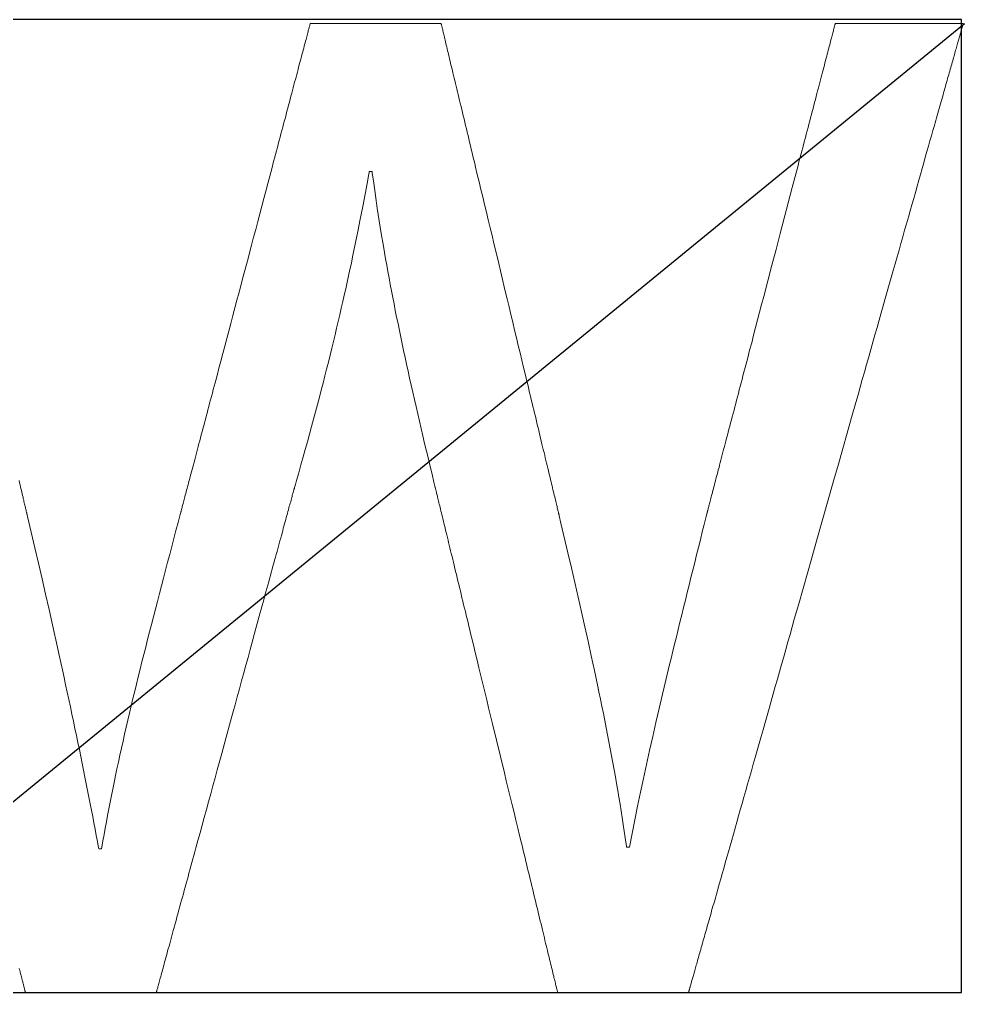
# Model space of a CAD drawing. Header units: millimetres. Extents: x 0 to 114, y 1 to 130.
# Drawn here: x 44.64 to 54.38, y 65.64 to 75.68 of the extents above; entities that cross this region are included whole.
import ezdxf

# ---------------------------------------------------------------- set-up
doc = ezdxf.new("R2010")
doc.units = ezdxf.units.MM
doc.header["$MEASUREMENT"] = 0
doc.layers.add('Layer 1', color=7, linetype='Continuous')

msp = doc.modelspace()

# ---------------------------------------------------------------- linework, layer by layer
msp.add_line((42.161, 65.64), (54.385, 75.64))
msp.add_lwpolyline([(42.161, 65.64), (54.354, 65.64), (54.354, 75.682), (42.161, 75.682)], close=True)
at = {"layer": 'Layer 1', "lineweight": 0}
msp.add_lwpolyline([(44.633, 70.923), (44.638, 70.901), (44.642, 70.88), (44.647, 70.86), (44.652, 70.841), (44.656, 70.822), (44.661, 70.803), (44.665, 70.786), (44.669, 70.769), (44.673, 70.752), (44.676, 70.736), (44.68, 70.722), (44.683, 70.707), (44.686, 70.694), (44.689, 70.681), (44.692, 70.669), (44.695, 70.657), (44.697, 70.647), (44.7, 70.637), (44.702, 70.628), (44.704, 70.619), (44.705, 70.612), (44.707, 70.605), (44.708, 70.599), (44.71, 70.594), (44.711, 70.59), (44.711, 70.586), (44.712, 70.584), (44.713, 70.582), (44.713, 70.581), (44.713, 70.581), (44.713, 70.581), (44.713, 70.581), (44.713, 70.581), (44.713, 70.579), (44.714, 70.577), (44.715, 70.572), (44.72, 70.552), (44.758, 70.391), (44.795, 70.231), (44.833, 70.07), (44.869, 69.911), (44.906, 69.752), (44.942, 69.593), (44.977, 69.435), (44.995, 69.357), (45.012, 69.279), (45.029, 69.201), (45.046, 69.123), (45.063, 69.046), (45.08, 68.969), (45.097, 68.892), (45.113, 68.816), (45.13, 68.74), (45.146, 68.664), (45.162, 68.589), (45.178, 68.514), (45.193, 68.44), (45.209, 68.366), (45.224, 68.293), (45.239, 68.22), (45.254, 68.148), (45.269, 68.076), (45.283, 68.005), (45.298, 67.934), (45.312, 67.864), (45.326, 67.794), (45.339, 67.725), (45.353, 67.657), (45.366, 67.589), (45.379, 67.522), (45.392, 67.456), (45.404, 67.391), (45.417, 67.326), (45.429, 67.261), (45.441, 67.198), (45.452, 67.135), (45.454, 67.128), (45.454, 67.126), (45.454, 67.125), (45.455, 67.124), (45.455, 67.124), (45.455, 67.124), (45.455, 67.124), (45.455, 67.124), (45.455, 67.124), (45.455, 67.124), (45.456, 67.124), (45.458, 67.124), (45.461, 67.124), (45.464, 67.124), (45.468, 67.124), (45.475, 67.124), (45.479, 67.124), (45.481, 67.124), (45.483, 67.124), (45.484, 67.124), (45.484, 67.124), (45.484, 67.124), (45.484, 67.124), (45.484, 67.124), (45.484, 67.124), (45.484, 67.124), (45.484, 67.124), (45.484, 67.125), (45.487, 67.141), (45.498, 67.206), (45.509, 67.271), (45.521, 67.336), (45.533, 67.403), (45.545, 67.469), (45.558, 67.536), (45.571, 67.604), (45.585, 67.672), (45.598, 67.74), (45.613, 67.809), (45.627, 67.879), (45.642, 67.949), (45.657, 68.019), (45.673, 68.09), (45.689, 68.162), (45.705, 68.233), (45.721, 68.306), (45.738, 68.379), (45.755, 68.452), (45.772, 68.525), (45.79, 68.599), (45.807, 68.674), (45.825, 68.749), (45.844, 68.824), (45.862, 68.9), (45.881, 68.976), (45.9, 69.052), (45.919, 69.129), (45.939, 69.206), (45.958, 69.284), (45.978, 69.362), (45.998, 69.44), (46.018, 69.519), (46.039, 69.598), (46.059, 69.677), (46.08, 69.757), (46.101, 69.837), (46.122, 69.918), (46.143, 69.999), (46.164, 70.08), (46.186, 70.161), (46.207, 70.243), (46.229, 70.325), (46.251, 70.407), (46.272, 70.49), (46.294, 70.573), (46.3, 70.594), (46.3, 70.595), (46.3, 70.596), (46.3, 70.596), (46.3, 70.596), (46.3, 70.596), (46.3, 70.596), (46.301, 70.597), (46.301, 70.599), (46.302, 70.602), (46.303, 70.606), (46.304, 70.611), (46.306, 70.616), (46.307, 70.622), (46.309, 70.629), (46.311, 70.637), (46.313, 70.646), (46.316, 70.655), (46.319, 70.665), (46.322, 70.676), (46.325, 70.688), (46.328, 70.7), (46.331, 70.713), (46.335, 70.727), (46.339, 70.741), (46.343, 70.757), (46.347, 70.772), (46.351, 70.789), (46.356, 70.806), (46.361, 70.824), (46.366, 70.843), (46.371, 70.862), (46.376, 70.881), (46.381, 70.902), (46.387, 70.923), (46.393, 70.945), (46.398, 70.967), (46.404, 70.99), (46.411, 71.013), (46.417, 71.037), (46.424, 71.061), (46.43, 71.086), (46.437, 71.112), (46.444, 71.138), (46.451, 71.165), (46.458, 71.192), (46.465, 71.219), (46.473, 71.248), (46.48, 71.276), (46.488, 71.305), (46.496, 71.335), (46.504, 71.365), (46.512, 71.395), (46.52, 71.426), (46.528, 71.457), (46.537, 71.489), (46.545, 71.521), (46.554, 71.554), (46.562, 71.586), (46.571, 71.62), (46.58, 71.653), (46.589, 71.687), (46.598, 71.722), (46.607, 71.756), (46.617, 71.791), (46.626, 71.827), (46.636, 71.862), (46.645, 71.898), (46.655, 71.934), (46.664, 71.971), (46.674, 72.008), (46.694, 72.082), (46.714, 72.157), (46.734, 72.234), (46.754, 72.311), (46.775, 72.389), (46.796, 72.467), (46.817, 72.546), (46.838, 72.626), (46.859, 72.706), (46.88, 72.786), (46.902, 72.867), (46.944, 73.029), (46.987, 73.192), (47.03, 73.354), (47.052, 73.435), (47.073, 73.516), (47.094, 73.596), (47.115, 73.676), (47.136, 73.755), (47.157, 73.833), (47.178, 73.911), (47.198, 73.989), (47.219, 74.065), (47.239, 74.14), (47.258, 74.215), (47.268, 74.252), (47.278, 74.288), (47.287, 74.325), (47.297, 74.361), (47.306, 74.397), (47.316, 74.432), (47.325, 74.467), (47.334, 74.502), (47.343, 74.536), (47.352, 74.57), (47.361, 74.604), (47.37, 74.638), (47.379, 74.671), (47.388, 74.703), (47.396, 74.736), (47.405, 74.767), (47.413, 74.799), (47.421, 74.83), (47.429, 74.86), (47.437, 74.891), (47.445, 74.92), (47.453, 74.949), (47.46, 74.978), (47.468, 75.007), (47.475, 75.034), (47.482, 75.062), (47.489, 75.088), (47.496, 75.115), (47.503, 75.14), (47.51, 75.166), (47.516, 75.19), (47.523, 75.215), (47.529, 75.238), (47.535, 75.261), (47.541, 75.284), (47.547, 75.305), (47.553, 75.327), (47.558, 75.347), (47.563, 75.367), (47.568, 75.387), (47.573, 75.405), (47.578, 75.424), (47.583, 75.441), (47.587, 75.458), (47.592, 75.474), (47.596, 75.489), (47.6, 75.504), (47.603, 75.518), (47.607, 75.531), (47.61, 75.544), (47.613, 75.556), (47.616, 75.567), (47.619, 75.577), (47.621, 75.587), (47.624, 75.596), (47.626, 75.604), (47.628, 75.611), (47.63, 75.618), (47.631, 75.623), (47.632, 75.628), (47.633, 75.632), (47.634, 75.636), (47.635, 75.638), (47.635, 75.64), (47.636, 75.64), (47.636, 75.64), (47.636, 75.64), (47.638, 75.64), (47.641, 75.64), (47.644, 75.64), (47.648, 75.64), (47.654, 75.64), (47.66, 75.64), (47.666, 75.64), (47.674, 75.64), (47.682, 75.64), (47.691, 75.64), (47.701, 75.64), (47.711, 75.64), (47.722, 75.64), (47.734, 75.64), (47.746, 75.64), (47.759, 75.64), (47.772, 75.64), (47.787, 75.64), (47.801, 75.64), (47.816, 75.64), (47.832, 75.64), (47.848, 75.64), (47.865, 75.64), (47.882, 75.64), (47.899, 75.64), (47.917, 75.64), (47.935, 75.64), (47.954, 75.64), (47.973, 75.64), (47.992, 75.64), (48.012, 75.64), (48.052, 75.64), (48.093, 75.64), (48.134, 75.64), (48.177, 75.64), (48.22, 75.64), (48.263, 75.64), (48.35, 75.64), (48.394, 75.64), (48.437, 75.64), (48.479, 75.64), (48.521, 75.64), (48.562, 75.64), (48.602, 75.64), (48.622, 75.64), (48.642, 75.64), (48.661, 75.64), (48.679, 75.64), (48.698, 75.64), (48.716, 75.64), (48.733, 75.64), (48.751, 75.64), (48.767, 75.64), (48.784, 75.64), (48.799, 75.64), (48.815, 75.64), (48.83, 75.64), (48.844, 75.64), (48.858, 75.64), (48.871, 75.64), (48.883, 75.64), (48.895, 75.64), (48.906, 75.64), (48.917, 75.64), (48.927, 75.64), (48.936, 75.64), (48.945, 75.64), (48.952, 75.64), (48.959, 75.64), (48.966, 75.64), (48.971, 75.64), (48.976, 75.64), (48.979, 75.64), (48.982, 75.64), (48.984, 75.64), (48.986, 75.64), (48.986, 75.64), (48.986, 75.639), (48.986, 75.637), (48.987, 75.635), (48.988, 75.631), (48.989, 75.627), (48.99, 75.622), (48.992, 75.616), (48.993, 75.609), (48.995, 75.602), (48.997, 75.593), (48.999, 75.584), (49.002, 75.574), (49.004, 75.564), (49.007, 75.552), (49.01, 75.54), (49.013, 75.527), (49.016, 75.514), (49.02, 75.499), (49.023, 75.484), (49.027, 75.469), (49.031, 75.452), (49.035, 75.435), (49.039, 75.417), (49.044, 75.399), (49.048, 75.38), (49.053, 75.36), (49.058, 75.34), (49.063, 75.319), (49.068, 75.298), (49.073, 75.275), (49.079, 75.253), (49.084, 75.229), (49.09, 75.205), (49.096, 75.181), (49.102, 75.156), (49.108, 75.131), (49.114, 75.104), (49.121, 75.078), (49.127, 75.051), (49.134, 75.023), (49.14, 74.995), (49.147, 74.966), (49.154, 74.937), (49.161, 74.908), (49.169, 74.878), (49.176, 74.847), (49.183, 74.817), (49.191, 74.785), (49.198, 74.754), (49.206, 74.721), (49.214, 74.689), (49.222, 74.656), (49.23, 74.623), (49.238, 74.589), (49.246, 74.555), (49.254, 74.52), (49.263, 74.486), (49.271, 74.451), (49.279, 74.415), (49.288, 74.379), (49.297, 74.343), (49.305, 74.307), (49.314, 74.27), (49.323, 74.234), (49.332, 74.196), (49.341, 74.159), (49.359, 74.083), (49.377, 74.007), (49.396, 73.929), (49.415, 73.851), (49.434, 73.772), (49.453, 73.693), (49.472, 73.613), (49.491, 73.532), (49.511, 73.452), (49.53, 73.37), (49.569, 73.207), (49.608, 73.044), (49.647, 72.88), (49.667, 72.799), (49.686, 72.718), (49.706, 72.637), (49.725, 72.557), (49.744, 72.477), (49.763, 72.398), (49.782, 72.319), (49.801, 72.242), (49.819, 72.165), (49.837, 72.089), (49.855, 72.013), (49.864, 71.976), (49.873, 71.939), (49.882, 71.903), (49.891, 71.866), (49.899, 71.83), (49.908, 71.794), (49.916, 71.759), (49.925, 71.724), (49.933, 71.689), (49.941, 71.655), (49.95, 71.621), (49.958, 71.587), (49.966, 71.554), (49.973, 71.521), (49.981, 71.488), (49.989, 71.456), (49.997, 71.424), (50.004, 71.393), (50.012, 71.362), (50.019, 71.331), (50.026, 71.301), (50.033, 71.272), (50.04, 71.243), (50.047, 71.214), (50.054, 71.186), (50.06, 71.158), (50.067, 71.131), (50.073, 71.104), (50.08, 71.078), (50.086, 71.053), (50.092, 71.028), (50.098, 71.003), (50.103, 70.979), (50.109, 70.956), (50.114, 70.933), (50.12, 70.911), (50.125, 70.889), (50.13, 70.868), (50.135, 70.848), (50.139, 70.828), (50.144, 70.809), (50.148, 70.791), (50.153, 70.773), (50.157, 70.756), (50.161, 70.739), (50.165, 70.724), (50.168, 70.708), (50.172, 70.694), (50.175, 70.68), (50.178, 70.667), (50.181, 70.655), (50.184, 70.644), (50.186, 70.633), (50.189, 70.623), (50.191, 70.614), (50.193, 70.606), (50.195, 70.598), (50.196, 70.591), (50.198, 70.585), (50.199, 70.58), (50.2, 70.575), (50.201, 70.572), (50.202, 70.569), (50.202, 70.567), (50.202, 70.566), (50.202, 70.566), (50.202, 70.566), (50.202, 70.566), (50.203, 70.565), (50.203, 70.564), (50.204, 70.559), (50.222, 70.483), (50.294, 70.177), (50.33, 70.024), (50.365, 69.872), (50.4, 69.719), (50.434, 69.568), (50.468, 69.416), (50.502, 69.265), (50.535, 69.115), (50.567, 68.965), (50.598, 68.816), (50.614, 68.742), (50.629, 68.668), (50.644, 68.594), (50.659, 68.52), (50.674, 68.446), (50.688, 68.373), (50.702, 68.3), (50.716, 68.227), (50.73, 68.155), (50.744, 68.083), (50.757, 68.011), (50.77, 67.939), (50.783, 67.867), (50.795, 67.796), (50.808, 67.725), (50.82, 67.655), (50.831, 67.584), (50.843, 67.514), (50.854, 67.445), (50.865, 67.375), (50.875, 67.307), (50.885, 67.238), (50.895, 67.17), (50.898, 67.153), (50.899, 67.144), (50.899, 67.14), (50.9, 67.139), (50.9, 67.139), (50.9, 67.139), (50.9, 67.139), (50.9, 67.139), (50.901, 67.139), (50.904, 67.139), (50.907, 67.139), (50.91, 67.139), (50.914, 67.139), (50.921, 67.139), (50.924, 67.139), (50.927, 67.139), (50.929, 67.139), (50.929, 67.139), (50.929, 67.139), (50.957, 67.28), (50.985, 67.422), (51.013, 67.564), (51.043, 67.707), (51.073, 67.85), (51.104, 67.993), (51.136, 68.137), (51.168, 68.281), (51.201, 68.426), (51.235, 68.572), (51.269, 68.718), (51.304, 68.865), (51.339, 69.013), (51.357, 69.088), (51.375, 69.162), (51.393, 69.237), (51.412, 69.312), (51.43, 69.387), (51.448, 69.463), (51.467, 69.539), (51.486, 69.615), (51.505, 69.691), (51.524, 69.768), (51.543, 69.845), (51.562, 69.922), (51.582, 70), (51.601, 70.078), (51.62, 70.156), (51.64, 70.234), (51.66, 70.313), (51.68, 70.393), (51.7, 70.472), (51.72, 70.552), (51.73, 70.592), (51.73, 70.595), (51.73, 70.596), (51.73, 70.596), (51.73, 70.596), (51.731, 70.596), (51.731, 70.597), (51.731, 70.599), (51.732, 70.602), (51.733, 70.606), (51.734, 70.61), (51.736, 70.616), (51.737, 70.622), (51.739, 70.629), (51.741, 70.636), (51.743, 70.645), (51.746, 70.654), (51.748, 70.664), (51.751, 70.675), (51.754, 70.687), (51.757, 70.699), (51.761, 70.712), (51.764, 70.726), (51.768, 70.74), (51.772, 70.755), (51.776, 70.771), (51.781, 70.787), (51.785, 70.805), (51.79, 70.822), (51.795, 70.841), (51.8, 70.86), (51.805, 70.88), (51.81, 70.9), (51.816, 70.921), (51.821, 70.943), (51.827, 70.965), (51.833, 70.987), (51.839, 71.011), (51.845, 71.035), (51.852, 71.059), (51.858, 71.084), (51.865, 71.11), (51.872, 71.136), (51.879, 71.162), (51.886, 71.189), (51.893, 71.217), (51.9, 71.245), (51.908, 71.274), (51.915, 71.303), (51.923, 71.332), (51.931, 71.362), (51.939, 71.392), (51.947, 71.423), (51.955, 71.454), (51.964, 71.486), (51.972, 71.518), (51.98, 71.551), (51.989, 71.583), (51.998, 71.617), (52.007, 71.65), (52.015, 71.684), (52.024, 71.718), (52.033, 71.753), (52.043, 71.788), (52.052, 71.823), (52.061, 71.859), (52.071, 71.895), (52.08, 71.931), (52.09, 71.968), (52.099, 72.004), (52.109, 72.041), (52.128, 72.116), (52.148, 72.192), (52.168, 72.269), (52.189, 72.346), (52.209, 72.424), (52.23, 72.503), (52.25, 72.582), (52.271, 72.662), (52.292, 72.742), (52.314, 72.823), (52.356, 72.985), (52.398, 73.148), (52.441, 73.31), (52.483, 73.472), (52.504, 73.552), (52.525, 73.632), (52.546, 73.712), (52.567, 73.791), (52.587, 73.869), (52.608, 73.947), (52.628, 74.023), (52.648, 74.099), (52.667, 74.174), (52.677, 74.212), (52.687, 74.249), (52.696, 74.285), (52.706, 74.322), (52.715, 74.358), (52.725, 74.393), (52.734, 74.429), (52.743, 74.464), (52.752, 74.499), (52.761, 74.533), (52.77, 74.567), (52.779, 74.601), (52.788, 74.635), (52.796, 74.668), (52.805, 74.7), (52.813, 74.733), (52.822, 74.764), (52.83, 74.796), (52.838, 74.827), (52.846, 74.858), (52.854, 74.888), (52.862, 74.918), (52.869, 74.947), (52.877, 74.976), (52.884, 75.004), (52.892, 75.032), (52.899, 75.059), (52.906, 75.086), (52.913, 75.112), (52.92, 75.138), (52.926, 75.163), (52.933, 75.188), (52.939, 75.212), (52.945, 75.236), (52.951, 75.259), (52.957, 75.282), (52.963, 75.303), (52.968, 75.325), (52.974, 75.345), (52.979, 75.365), (52.984, 75.385), (52.989, 75.404), (52.994, 75.422), (52.998, 75.439), (53.003, 75.456), (53.007, 75.472), (53.011, 75.488), (53.015, 75.503), (53.019, 75.517), (53.022, 75.53), (53.025, 75.543), (53.029, 75.555), (53.032, 75.566), (53.034, 75.577), (53.037, 75.586), (53.039, 75.595), (53.041, 75.603), (53.043, 75.611), (53.045, 75.617), (53.046, 75.623), (53.048, 75.628), (53.049, 75.632), (53.05, 75.635), (53.05, 75.638), (53.051, 75.639), (53.051, 75.64), (53.051, 75.64), (53.052, 75.64), (53.055, 75.64), (53.057, 75.64), (53.061, 75.64), (53.066, 75.64), (53.071, 75.64), (53.077, 75.64), (53.084, 75.64), (53.092, 75.64), (53.1, 75.64), (53.109, 75.64), (53.119, 75.64), (53.13, 75.64), (53.141, 75.64), (53.152, 75.64), (53.165, 75.64), (53.178, 75.64), (53.191, 75.64), (53.205, 75.64), (53.22, 75.64), (53.235, 75.64), (53.25, 75.64), (53.266, 75.64), (53.283, 75.64), (53.299, 75.64), (53.317, 75.64), (53.334, 75.64), (53.352, 75.64), (53.371, 75.64), (53.389, 75.64), (53.408, 75.64), (53.428, 75.64), (53.447, 75.64), (53.487, 75.64), (53.528, 75.64), (53.569, 75.64), (53.611, 75.64), (53.696, 75.64), (53.781, 75.64), (53.823, 75.64), (53.865, 75.64), (53.906, 75.64), (53.946, 75.64), (53.986, 75.64), (54.005, 75.64), (54.025, 75.64), (54.043, 75.64), (54.062, 75.64), (54.08, 75.64), (54.098, 75.64), (54.115, 75.64), (54.132, 75.64), (54.149, 75.64), (54.165, 75.64), (54.181, 75.64), (54.196, 75.64), (54.211, 75.64), (54.225, 75.64), (54.239, 75.64), (54.252, 75.64), (54.265, 75.64), (54.277, 75.64), (54.288, 75.64), (54.299, 75.64), (54.309, 75.64), (54.318, 75.64), (54.327, 75.64), (54.335, 75.64), (54.342, 75.64), (54.349, 75.64), (54.354, 75.64), (54.359, 75.64), (54.363, 75.64), (54.367, 75.64), (54.369, 75.64), (54.371, 75.64), (54.371, 75.64), (54.371, 75.64), (54.371, 75.64), (54.371, 75.638), (54.371, 75.637), (54.37, 75.635), (54.369, 75.633), (54.369, 75.63), (54.368, 75.627), (54.367, 75.623), (54.366, 75.619), (54.364, 75.615), (54.363, 75.61), (54.362, 75.605), (54.36, 75.599), (54.358, 75.593), (54.356, 75.587), (54.354, 75.58), (54.352, 75.573), (54.35, 75.566), (54.348, 75.558), (54.346, 75.549), (54.343, 75.541), (54.341, 75.531), (54.338, 75.522), (54.335, 75.512), (54.332, 75.502), (54.329, 75.491), (54.326, 75.48), (54.323, 75.469), (54.32, 75.457), (54.316, 75.445), (54.313, 75.433), (54.309, 75.42), (54.305, 75.407), (54.301, 75.393), (54.298, 75.379), (54.293, 75.365), (54.289, 75.35), (54.285, 75.336), (54.281, 75.32), (54.276, 75.305), (54.272, 75.289), (54.267, 75.273), (54.263, 75.256), (54.258, 75.239), (54.253, 75.222), (54.248, 75.204), (54.243, 75.186), (54.238, 75.168), (54.232, 75.15), (54.227, 75.131), (54.222, 75.111), (54.216, 75.092), (54.21, 75.072), (54.205, 75.052), (54.199, 75.032), (54.193, 75.011), (54.187, 74.99), (54.181, 74.969), (54.175, 74.947), (54.169, 74.925), (54.163, 74.903), (54.156, 74.88), (54.15, 74.858), (54.143, 74.835), (54.137, 74.811), (54.13, 74.788), (54.123, 74.764), (54.116, 74.74), (54.109, 74.715), (54.102, 74.69), (54.095, 74.666), (54.088, 74.64), (54.081, 74.615), (54.074, 74.589), (54.059, 74.537), (54.044, 74.483), (54.028, 74.429), (54.013, 74.374), (53.997, 74.318), (53.98, 74.26), (53.964, 74.202), (53.947, 74.143), (53.93, 74.083), (53.913, 74.023), (53.896, 73.961), (53.878, 73.898), (53.86, 73.835), (53.842, 73.771), (53.823, 73.706), (53.805, 73.641), (53.786, 73.574), (53.767, 73.507), (53.748, 73.44), (53.728, 73.371), (53.709, 73.302), (53.689, 73.232), (53.669, 73.162), (53.649, 73.091), (53.629, 73.019), (53.608, 72.947), (53.588, 72.875), (53.567, 72.801), (53.546, 72.728), (53.525, 72.654), (53.504, 72.579), (53.483, 72.504), (53.461, 72.428), (53.44, 72.352), (53.418, 72.276), (53.396, 72.199), (53.374, 72.122), (53.352, 72.044), (53.33, 71.966), (53.308, 71.888), (53.286, 71.81), (53.264, 71.731), (53.219, 71.573), (53.174, 71.414), (53.129, 71.254), (53.083, 71.094), (53.038, 70.933), (52.855, 70.289), (52.809, 70.128), (52.764, 69.968), (52.719, 69.809), (52.674, 69.65), (52.629, 69.492), (52.607, 69.414), (52.585, 69.336), (52.563, 69.258), (52.541, 69.18), (52.519, 69.103), (52.497, 69.026), (52.475, 68.949), (52.454, 68.873), (52.432, 68.797), (52.411, 68.722), (52.39, 68.647), (52.369, 68.573), (52.348, 68.499), (52.327, 68.426), (52.306, 68.353), (52.286, 68.281), (52.266, 68.209), (52.245, 68.138), (52.225, 68.067), (52.206, 67.997), (52.186, 67.928), (52.167, 67.86), (52.147, 67.792), (52.128, 67.724), (52.109, 67.658), (52.091, 67.592), (52.072, 67.527), (52.054, 67.463), (52.036, 67.399), (52.018, 67.337), (52.001, 67.275), (51.984, 67.214), (51.966, 67.154), (51.95, 67.094), (51.933, 67.036), (51.917, 66.979), (51.901, 66.922), (51.885, 66.866), (51.87, 66.812), (51.854, 66.758), (51.84, 66.706), (51.832, 66.68), (51.825, 66.654), (51.818, 66.629), (51.811, 66.604), (51.804, 66.579), (51.797, 66.554), (51.79, 66.53), (51.783, 66.506), (51.776, 66.482), (51.77, 66.459), (51.763, 66.435), (51.756, 66.413), (51.75, 66.39), (51.744, 66.368), (51.737, 66.345), (51.731, 66.324), (51.725, 66.302), (51.719, 66.281), (51.713, 66.26), (51.707, 66.24), (51.702, 66.219), (51.696, 66.199), (51.69, 66.18), (51.685, 66.16), (51.68, 66.141), (51.674, 66.123), (51.669, 66.104), (51.664, 66.086), (51.659, 66.068), (51.654, 66.051), (51.649, 66.034), (51.644, 66.017), (51.64, 66.001), (51.635, 65.985), (51.631, 65.969), (51.626, 65.953), (51.622, 65.938), (51.618, 65.923), (51.614, 65.909), (51.61, 65.895), (51.606, 65.881), (51.602, 65.868), (51.598, 65.855), (51.595, 65.842), (51.591, 65.83), (51.588, 65.818), (51.585, 65.807), (51.582, 65.795), (51.578, 65.785), (51.576, 65.774), (51.573, 65.764), (51.57, 65.754), (51.567, 65.745), (51.565, 65.736), (51.562, 65.727), (51.56, 65.719), (51.558, 65.712), (51.556, 65.704), (51.554, 65.697), (51.552, 65.691), (51.55, 65.684), (51.548, 65.679), (51.547, 65.673), (51.545, 65.668), (51.544, 65.663), (51.543, 65.659), (51.542, 65.656), (51.541, 65.652), (51.54, 65.649), (51.539, 65.647), (51.539, 65.645), (51.538, 65.643), (51.538, 65.642), (51.538, 65.641), (51.538, 65.64), (51.538, 65.64), (51.537, 65.64), (51.536, 65.64), (51.534, 65.64), (51.532, 65.64), (51.528, 65.64), (51.523, 65.64), (51.518, 65.64), (51.512, 65.64), (51.505, 65.64), (51.497, 65.64), (51.489, 65.64), (51.48, 65.64), (51.47, 65.64), (51.459, 65.64), (51.448, 65.64), (51.436, 65.64), (51.424, 65.64), (51.411, 65.64), (51.397, 65.64), (51.383, 65.64), (51.368, 65.64), (51.353, 65.64), (51.337, 65.64), (51.321, 65.64), (51.304, 65.64), (51.287, 65.64), (51.269, 65.64), (51.251, 65.64), (51.233, 65.64), (51.214, 65.64), (51.195, 65.64), (51.176, 65.64), (51.156, 65.64), (51.136, 65.64), (51.096, 65.64), (51.054, 65.64), (51.012, 65.64), (50.969, 65.64), (50.926, 65.64), (50.839, 65.64), (50.752, 65.64), (50.71, 65.64), (50.667, 65.64), (50.626, 65.64), (50.585, 65.64), (50.565, 65.64), (50.546, 65.64), (50.526, 65.64), (50.507, 65.64), (50.489, 65.64), (50.471, 65.64), (50.453, 65.64), (50.435, 65.64), (50.418, 65.64), (50.401, 65.64), (50.385, 65.64), (50.37, 65.64), (50.354, 65.64), (50.34, 65.64), (50.326, 65.64), (50.312, 65.64), (50.299, 65.64), (50.287, 65.64), (50.275, 65.64), (50.264, 65.64), (50.254, 65.64), (50.244, 65.64), (50.235, 65.64), (50.226, 65.64), (50.219, 65.64), (50.212, 65.64), (50.206, 65.64), (50.201, 65.64), (50.197, 65.64), (50.193, 65.64), (50.19, 65.64), (50.189, 65.64), (50.188, 65.64), (50.188, 65.64), (50.187, 65.641), (50.187, 65.642), (50.187, 65.645), (50.186, 65.648), (50.185, 65.652), (50.184, 65.657), (50.182, 65.662), (50.181, 65.669), (50.179, 65.676), (50.177, 65.685), (50.175, 65.694), (50.172, 65.703), (50.17, 65.714), (50.167, 65.725), (50.164, 65.737), (50.161, 65.75), (50.158, 65.764), (50.154, 65.778), (50.15, 65.793), (50.147, 65.809), (50.143, 65.826), (50.138, 65.843), (50.134, 65.861), (50.13, 65.879), (50.125, 65.899), (50.12, 65.918), (50.115, 65.939), (50.11, 65.96), (50.105, 65.982), (50.099, 66.004), (50.094, 66.027), (50.088, 66.051), (50.082, 66.075), (50.076, 66.1), (50.07, 66.126), (50.064, 66.151), (50.057, 66.178), (50.051, 66.205), (50.044, 66.233), (50.037, 66.261), (50.03, 66.289), (50.023, 66.318), (50.016, 66.348), (50.009, 66.378), (50.001, 66.409), (49.994, 66.44), (49.986, 66.471), (49.979, 66.503), (49.971, 66.536), (49.963, 66.568), (49.955, 66.602), (49.947, 66.635), (49.938, 66.669), (49.93, 66.704), (49.922, 66.738), (49.913, 66.774), (49.905, 66.809), (49.896, 66.845), (49.887, 66.881), (49.878, 66.918), (49.869, 66.954), (49.86, 66.992), (49.851, 67.029), (49.842, 67.067), (49.833, 67.105), (49.824, 67.143), (49.814, 67.182), (49.795, 67.26), (49.776, 67.338), (49.757, 67.418), (49.738, 67.498), (49.718, 67.579), (49.698, 67.661), (49.678, 67.743), (49.658, 67.826), (49.638, 67.909), (49.598, 68.076), (49.557, 68.244), (49.516, 68.412), (49.476, 68.579), (49.456, 68.662), (49.436, 68.745), (49.416, 68.827), (49.396, 68.909), (49.376, 68.99), (49.357, 69.07), (49.338, 69.15), (49.319, 69.229), (49.3, 69.307), (49.29, 69.345), (49.281, 69.384), (49.272, 69.422), (49.263, 69.459), (49.254, 69.497), (49.245, 69.534), (49.236, 69.571), (49.227, 69.607), (49.218, 69.643), (49.209, 69.679), (49.201, 69.715), (49.192, 69.75), (49.184, 69.785), (49.176, 69.819), (49.167, 69.853), (49.159, 69.887), (49.151, 69.92), (49.143, 69.953), (49.135, 69.985), (49.128, 70.017), (49.12, 70.049), (49.112, 70.08), (49.105, 70.11), (49.098, 70.14), (49.091, 70.17), (49.084, 70.199), (49.077, 70.228), (49.07, 70.256), (49.063, 70.283), (49.057, 70.31), (49.05, 70.337), (49.044, 70.363), (49.038, 70.388), (49.032, 70.413), (49.026, 70.437), (49.02, 70.461), (49.015, 70.484), (49.009, 70.506), (49.004, 70.528), (48.999, 70.549), (48.994, 70.57), (48.989, 70.59), (48.984, 70.609), (48.98, 70.628), (48.975, 70.645), (48.971, 70.663), (48.967, 70.679), (48.963, 70.695), (48.96, 70.71), (48.956, 70.724), (48.953, 70.738), (48.95, 70.751), (48.947, 70.763), (48.944, 70.774), (48.942, 70.785), (48.939, 70.795), (48.937, 70.804), (48.935, 70.812), (48.933, 70.819), (48.932, 70.826), (48.93, 70.832), (48.929, 70.837), (48.928, 70.841), (48.927, 70.844), (48.927, 70.846), (48.927, 70.848), (48.926, 70.848), (48.926, 70.848), (48.926, 70.848), (48.926, 70.849), (48.926, 70.851), (48.924, 70.856), (48.922, 70.867), (48.912, 70.908), (48.892, 70.989), (48.873, 71.069), (48.854, 71.149), (48.835, 71.228), (48.816, 71.306), (48.798, 71.384), (48.78, 71.46), (48.762, 71.537), (48.744, 71.612), (48.727, 71.687), (48.71, 71.761), (48.693, 71.835), (48.677, 71.908), (48.661, 71.98), (48.645, 72.052), (48.629, 72.124), (48.614, 72.195), (48.599, 72.265), (48.584, 72.335), (48.569, 72.405), (48.555, 72.474), (48.541, 72.543), (48.527, 72.611), (48.513, 72.679), (48.5, 72.747), (48.487, 72.814), (48.474, 72.881), (48.461, 72.948), (48.449, 73.015), (48.437, 73.081), (48.425, 73.147), (48.413, 73.213), (48.401, 73.279), (48.39, 73.344), (48.368, 73.475), (48.347, 73.605), (48.327, 73.735), (48.308, 73.864), (48.29, 73.994), (48.281, 74.059), (48.276, 74.091), (48.274, 74.108), (48.274, 74.112), (48.274, 74.112), (48.274, 74.112), (48.274, 74.112), (48.274, 74.112), (48.274, 74.112), (48.273, 74.112), (48.273, 74.112), (48.272, 74.112), (48.27, 74.112), (48.267, 74.112), (48.263, 74.112), (48.256, 74.112), (48.252, 74.112), (48.249, 74.112), (48.246, 74.112), (48.245, 74.112), (48.244, 74.112), (48.244, 74.112), (48.244, 74.112), (48.244, 74.112), (48.244, 74.112), (48.244, 74.112), (48.244, 74.112), (48.244, 74.111), (48.242, 74.103), (48.237, 74.071), (48.225, 74.007), (48.201, 73.879), (48.177, 73.751), (48.152, 73.623), (48.127, 73.494), (48.1, 73.364), (48.087, 73.299), (48.073, 73.234), (48.06, 73.169), (48.045, 73.103), (48.031, 73.037), (48.017, 72.971), (48.002, 72.904), (47.987, 72.837), (47.972, 72.77), (47.956, 72.703), (47.941, 72.635), (47.925, 72.566), (47.908, 72.498), (47.892, 72.429), (47.875, 72.359), (47.858, 72.289), (47.841, 72.218), (47.823, 72.147), (47.805, 72.075), (47.787, 72.003), (47.768, 71.93), (47.749, 71.857), (47.73, 71.783), (47.71, 71.708), (47.69, 71.633), (47.67, 71.557), (47.649, 71.481), (47.628, 71.403), (47.607, 71.325), (47.585, 71.246), (47.563, 71.167), (47.54, 71.086), (47.517, 71.005), (47.494, 70.923), (47.482, 70.882), (47.476, 70.861), (47.473, 70.851), (47.472, 70.848), (47.472, 70.848), (47.472, 70.848), (47.472, 70.848), (47.472, 70.848), (47.472, 70.847), (47.472, 70.846), (47.471, 70.843), (47.47, 70.84), (47.469, 70.835), (47.468, 70.83), (47.466, 70.824), (47.464, 70.817), (47.462, 70.81), (47.46, 70.801), (47.457, 70.792), (47.454, 70.782), (47.451, 70.771), (47.448, 70.76), (47.445, 70.748), (47.441, 70.734), (47.438, 70.721), (47.434, 70.706), (47.429, 70.691), (47.425, 70.675), (47.42, 70.658), (47.416, 70.641), (47.411, 70.623), (47.406, 70.604), (47.4, 70.584), (47.395, 70.564), (47.389, 70.544), (47.383, 70.522), (47.377, 70.5), (47.371, 70.478), (47.365, 70.454), (47.358, 70.431), (47.352, 70.406), (47.345, 70.381), (47.338, 70.356), (47.331, 70.33), (47.323, 70.303), (47.316, 70.276), (47.308, 70.248), (47.301, 70.22), (47.293, 70.191), (47.285, 70.162), (47.277, 70.132), (47.268, 70.102), (47.26, 70.071), (47.251, 70.04), (47.243, 70.008), (47.234, 69.976), (47.225, 69.944), (47.216, 69.911), (47.207, 69.878), (47.198, 69.844), (47.188, 69.81), (47.179, 69.775), (47.169, 69.74), (47.16, 69.705), (47.15, 69.67), (47.14, 69.634), (47.13, 69.597), (47.12, 69.561), (47.11, 69.524), (47.1, 69.487), (47.09, 69.449), (47.079, 69.411), (47.069, 69.373), (47.058, 69.335), (47.037, 69.257), (47.016, 69.179), (46.994, 69.099), (46.972, 69.019), (46.95, 68.938), (46.928, 68.857), (46.905, 68.775), (46.883, 68.692), (46.86, 68.609), (46.837, 68.526), (46.814, 68.442), (46.769, 68.275), (46.723, 68.107), (46.677, 67.94), (46.654, 67.856), (46.631, 67.774), (46.609, 67.691), (46.587, 67.609), (46.564, 67.528), (46.542, 67.447), (46.52, 67.367), (46.499, 67.288), (46.477, 67.21), (46.456, 67.133), (46.446, 67.094), (46.435, 67.056), (46.425, 67.019), (46.415, 66.981), (46.405, 66.944), (46.395, 66.908), (46.385, 66.871), (46.375, 66.835), (46.365, 66.799), (46.355, 66.764), (46.346, 66.729), (46.336, 66.694), (46.327, 66.66), (46.318, 66.626), (46.308, 66.592), (46.299, 66.559), (46.29, 66.527), (46.282, 66.494), (46.273, 66.463), (46.264, 66.431), (46.256, 66.4), (46.248, 66.37), (46.239, 66.34), (46.231, 66.31), (46.223, 66.281), (46.216, 66.253), (46.208, 66.225), (46.2, 66.198), (46.193, 66.171), (46.186, 66.144), (46.179, 66.119), (46.172, 66.093), (46.165, 66.069), (46.159, 66.045), (46.152, 66.021), (46.146, 65.998), (46.14, 65.976), (46.134, 65.954), (46.128, 65.933), (46.123, 65.913), (46.117, 65.893), (46.112, 65.874), (46.107, 65.856), (46.102, 65.838), (46.097, 65.821), (46.093, 65.805), (46.089, 65.789), (46.085, 65.774), (46.081, 65.76), (46.077, 65.747), (46.074, 65.734), (46.07, 65.722), (46.067, 65.711), (46.065, 65.701), (46.062, 65.691), (46.06, 65.682), (46.057, 65.674), (46.055, 65.667), (46.054, 65.661), (46.052, 65.655), (46.051, 65.651), (46.05, 65.647), (46.049, 65.644), (46.048, 65.642), (46.048, 65.641), (46.048, 65.64), (46.047, 65.64), (46.046, 65.64), (46.044, 65.64), (46.04, 65.64), (46.036, 65.64), (46.031, 65.64), (46.026, 65.64), (46.019, 65.64), (46.012, 65.64), (46.004, 65.64), (45.995, 65.64), (45.986, 65.64), (45.975, 65.64), (45.965, 65.64), (45.953, 65.64), (45.941, 65.64), (45.928, 65.64), (45.915, 65.64), (45.901, 65.64), (45.887, 65.64), (45.872, 65.64), (45.856, 65.64), (45.84, 65.64), (45.824, 65.64), (45.807, 65.64), (45.789, 65.64), (45.772, 65.64), (45.753, 65.64), (45.735, 65.64), (45.716, 65.64), (45.697, 65.64), (45.677, 65.64), (45.658, 65.64), (45.617, 65.64), (45.576, 65.64), (45.534, 65.64), (45.491, 65.64), (45.448, 65.64), (45.405, 65.64), (45.318, 65.64), (45.274, 65.64), (45.231, 65.64), (45.189, 65.64), (45.147, 65.64), (45.107, 65.64), (45.087, 65.64), (45.067, 65.64), (45.047, 65.64), (45.028, 65.64), (45.009, 65.64), (44.991, 65.64), (44.973, 65.64), (44.955, 65.64), (44.938, 65.64), (44.921, 65.64), (44.904, 65.64), (44.888, 65.64), (44.873, 65.64), (44.858, 65.64), (44.844, 65.64), (44.83, 65.64), (44.817, 65.64), (44.804, 65.64), (44.792, 65.64), (44.78, 65.64), (44.77, 65.64), (44.759, 65.64), (44.75, 65.64), (44.741, 65.64), (44.733, 65.64), (44.726, 65.64), (44.72, 65.64), (44.714, 65.64), (44.709, 65.64), (44.705, 65.64), (44.702, 65.64), (44.7, 65.64), (44.698, 65.64), (44.698, 65.64), (44.698, 65.64), (44.698, 65.641), (44.698, 65.641), (44.697, 65.642), (44.697, 65.644), (44.697, 65.646), (44.696, 65.648), (44.695, 65.651), (44.694, 65.654), (44.693, 65.658), (44.692, 65.662), (44.691, 65.666), (44.69, 65.671), (44.689, 65.676), (44.687, 65.682), (44.686, 65.688), (44.684, 65.694), (44.682, 65.701), (44.681, 65.708), (44.679, 65.716), (44.677, 65.724), (44.675, 65.732), (44.672, 65.741), (44.67, 65.75), (44.668, 65.76), (44.665, 65.769), (44.662, 65.78), (44.66, 65.79), (44.657, 65.801), (44.654, 65.813), (44.651, 65.825), (44.648, 65.837), (44.645, 65.849), (44.642, 65.862), (44.638, 65.875), (44.635, 65.889)], dxfattribs=at)

doc.saveas('drawing.dxf')
